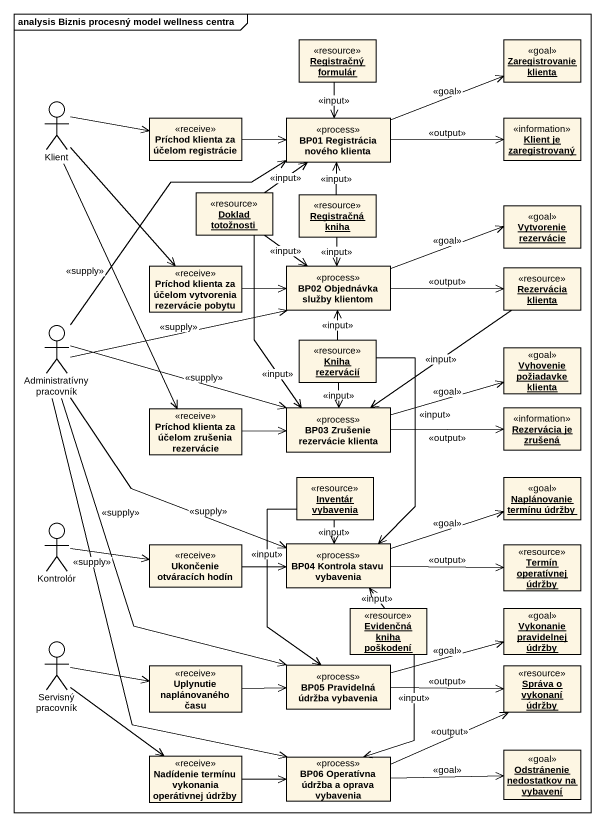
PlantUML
@startuml
mainframe analysis Biznis procesný model wellness centra
allowmixing
hide circle
hide empty members
object "Registračný formulár" as Registračný_formulár <<resource>>
object "Zaregistrovanie klienta" as Zaregistrovanie_klienta <<goal>>
actor Klient
class "Príchod klienta za účelom registrácie" as Príchod_klienta_za_účelom <<receive>>
class "BP01 Registrácia nového klienta" as BP01_Registrácia_nového <<process>>
object "Klient je zaregistrovaný" as Klient_je_zaregistrovaný <<information>>
object "Doklad totožnosti" as Doklad_totožnosti <<resource>>
object "Registračná kniha" as Registračná_kniha <<resource>>
object "Vytvorenie rezervácie" as Vytvorenie_rezervácie <<goal>>
class "Príchod klienta za účelom vytvorenia rezervácie pobytu" as Príchod_klienta_za_účelom_2 <<receive>>
class "BP02 Objednávka služby klientom" as BP02_Objednávka_služby <<process>>
object "Rezervácia klienta" as Rezervácia_klienta <<resource>>
actor "Administratívny pracovník" as Administratívny_pracovník
object "Kniha rezervácií" as Kniha_rezervácií <<resource>>
object "Vyhovenie požiadavke klienta" as Vyhovenie_požiadavke_klienta <<goal>>
class "Príchod klienta za účelom zrušenia rezervácie" as Príchod_klienta_za_účelom_3 <<receive>>
class "BP03 Zrušenie rezervácie klienta" as BP03_Zrušenie_rezervácie <<process>>
object "Rezervácia je zrušená" as Rezervácia_je_zrušená <<information>>
object "Inventár vybavenia" as Inventár_vybavenia <<resource>>
object "Naplánovanie termínu údržby" as Naplánovanie_termínu_údržby <<goal>>
actor Kontrolór
class "Ukončenie otváracích hodín" as Ukončenie_otváracích_hodín <<receive>>
class "BP04 Kontrola stavu vybavenia" as BP04_Kontrola_stavu <<process>>
object "Termín operatívnej údržby" as Termín_operatívnej_údržby <<resource>>
actor "Servisný pracovník" as Servisný_pracovník
object "Evidenčná kniha poškodení" as Evidenčná_kniha_poškodení <<resource>>
object "Vykonanie pravidelnej údržby" as Vykonanie_pravidelnej_údržby <<goal>>
class "Uplynutie naplánovaného času" as Uplynutie_naplánovaného_času <<receive>>
class "BP05 Pravidelná údržba vybavenia" as BP05_Pravidelná_údržba <<process>>
object "Správa o vykonaní údržby" as Správa_o_vykonaní_údržby <<resource>>
class "Nadídenie termínu vykonania operátivnej údržby" as Nadídenie_termínu_vykonania <<receive>>
class "BP06 Operatívna údržba a oprava vybavenia" as BP06_Operatívna_údržba_a <<process>>
object "Odstránenie nedostatkov na vybavení" as Odstránenie_nedostatkov_na <<goal>>
Registračný_formulár --> BP01_Registrácia_nového : <<input>>
Klient -right-> Príchod_klienta_za_účelom
Klient --> Príchod_klienta_za_účelom_2
Klient --> Príchod_klienta_za_účelom_3
Príchod_klienta_za_účelom -right-> BP01_Registrácia_nového
BP01_Registrácia_nového -right-> Zaregistrovanie_klienta : <<goal>>
BP01_Registrácia_nového -right-> Klient_je_zaregistrovaný : <<output>>
Doklad_totožnosti -up-> BP01_Registrácia_nového : <<input>>
Doklad_totožnosti --> BP02_Objednávka_služby : <<input>>
Doklad_totožnosti --> BP03_Zrušenie_rezervácie : <<input>>
Registračná_kniha -up-> BP01_Registrácia_nového : <<input>>
Registračná_kniha --> BP02_Objednávka_služby : <<input>>
Príchod_klienta_za_účelom_2 -right-> BP02_Objednávka_služby
BP02_Objednávka_služby -right-> Vytvorenie_rezervácie : <<goal>>
BP02_Objednávka_služby -right-> Rezervácia_klienta : <<output>>
Rezervácia_klienta --> BP03_Zrušenie_rezervácie : <<input>>
Administratívny_pracovník -up-> BP01_Registrácia_nového : <<supply>>
Administratívny_pracovník -right-> BP02_Objednávka_služby : <<supply>>
Administratívny_pracovník -right-> BP03_Zrušenie_rezervácie : <<supply>>
Administratívny_pracovník --> BP04_Kontrola_stavu : <<supply>>
Administratívny_pracovník --> BP05_Pravidelná_údržba : <<supply>>
Administratívny_pracovník --> BP06_Operatívna_údržba_a : <<supply>>
Kniha_rezervácií -up-> BP02_Objednávka_služby : <<input>>
Kniha_rezervácií --> BP03_Zrušenie_rezervácie : <<input>>
Kniha_rezervácií --> BP04_Kontrola_stavu : <<input>>
Príchod_klienta_za_účelom_3 -right-> BP03_Zrušenie_rezervácie
BP03_Zrušenie_rezervácie -right-> Vyhovenie_požiadavke_klienta : <<goal>>
BP03_Zrušenie_rezervácie -right-> Rezervácia_je_zrušená : <<output>>
Inventár_vybavenia --> BP04_Kontrola_stavu : <<input>>
Inventár_vybavenia --> BP05_Pravidelná_údržba : <<input>>
Kontrolór -right-> Ukončenie_otváracích_hodín
Ukončenie_otváracích_hodín -right-> BP04_Kontrola_stavu
BP04_Kontrola_stavu -right-> Naplánovanie_termínu_údržby : <<goal>>
BP04_Kontrola_stavu -right-> Termín_operatívnej_údržby : <<output>>
Servisný_pracovník -right-> Uplynutie_naplánovaného_času
Servisný_pracovník --> Nadídenie_termínu_vykonania
Evidenčná_kniha_poškodení -up-> BP04_Kontrola_stavu : <<input>>
Evidenčná_kniha_poškodení --> BP06_Operatívna_údržba_a : <<input>>
Uplynutie_naplánovaného_času -right-> BP05_Pravidelná_údržba
BP05_Pravidelná_údržba -right-> Vykonanie_pravidelnej_údržby : <<goal>>
BP05_Pravidelná_údržba -right-> Správa_o_vykonaní_údržby : <<output>>
Nadídenie_termínu_vykonania -right-> BP06_Operatívna_údržba_a
BP06_Operatívna_údržba_a -right-> Správa_o_vykonaní_údržby : <<output>>
BP06_Operatívna_údržba_a -right-> Odstránenie_nedostatkov_na : <<goal>>
@enduml
